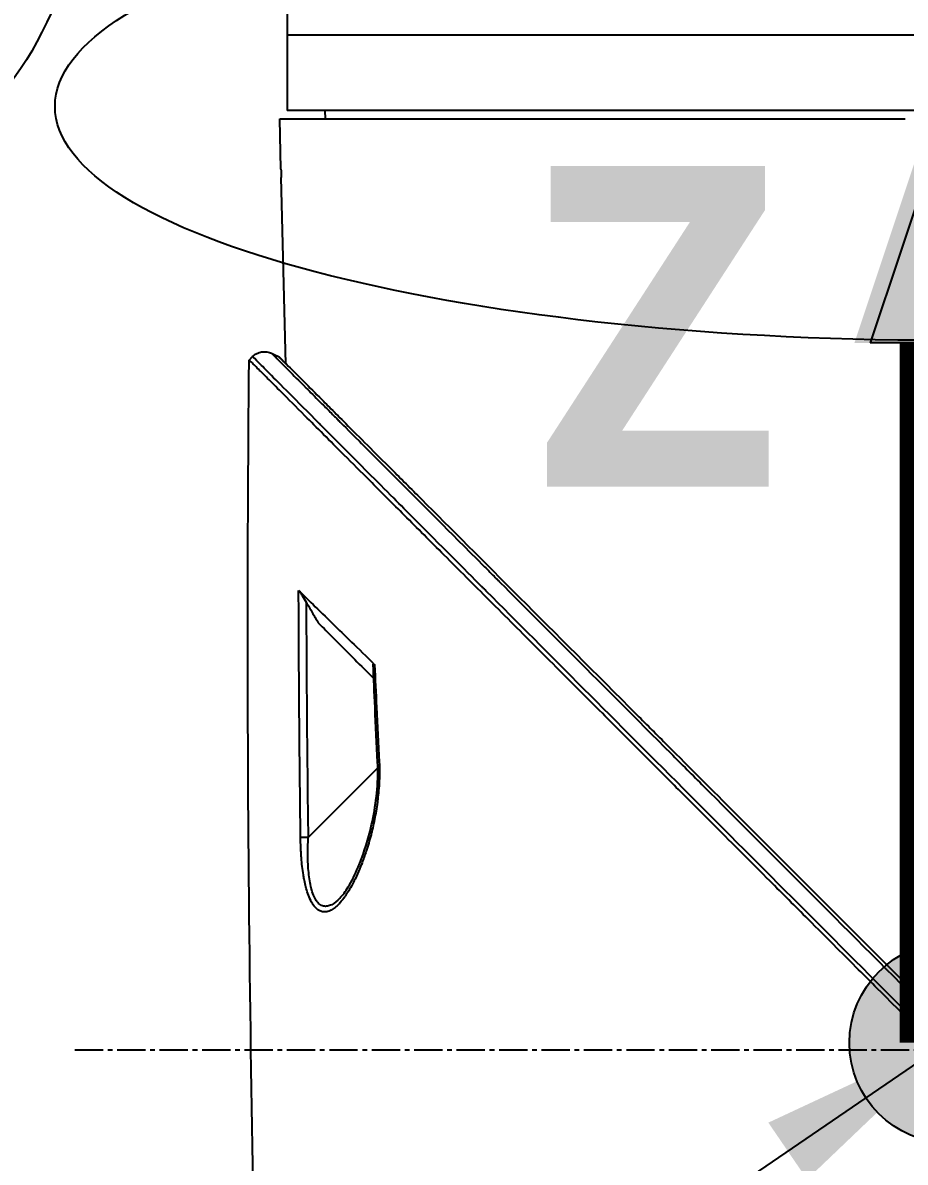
# Model space of a CAD drawing. Header units: millimetres. Extents: x 0 to 4378, y 0 to 2376.
# Drawn here: x 1479.2 to 1532, y 1581.7 to 1649.9 of the extents above; entities that cross this region are included whole.
import ezdxf

# ---------------------------------------------------------------- set-up
doc = ezdxf.new("R2010")
doc.units = ezdxf.units.MM
doc.header["$LTSCALE"] = 0.2
doc.linetypes.add('CENTER2', pattern=[1.125, 0.75, -0.125, 0.125, -0.125])
for name, color, linetype in [('02_Center Line', 1, 'CENTER2'), ('07_Special Line2', 76, 'Continuous'), ('12_Before Rev.Num.', 5, 'Continuous'), ('13_After Rev.Num.', 6, 'Continuous')]:
    doc.layers.add(name, color=color, linetype=linetype)
doc.layers.add('14_Mark', color=7, linetype='Continuous', true_color=0xe03c31)
doc.styles.add('Rainbow-5.0 Style', font='malgunsl.ttf')
doc.dimstyles.new('Rainbow-5.0 Style', dxfattribs={"dimtxt": 4, "dimasz": 2.5, "dimexe": 1, "dimexo": 1, "dimgap": 1, "dimtad": 1, "dimdsep": 46, "dimtxsty": 'Rainbow-5.0 Style', "dimcen": 0, "dimclrd": 251, "dimclre": 251, "dimclrt": 7, "dimazin": 3, "dimtp": 0.1, "dimtm": 0.1, "dimtfac": 0.61, "dimtmove": 0, "dimatfit": 3, "dimfxl": 1, "dimlwd": -1, "dimlwe": -1, "dimarcsym": 1})

# ---------------------------------------------------------------- blocks, each defined once
blk = doc.blocks.new('A$C20a5dee6')
for p, q in [((-150, 1048.4), (-150, 1042.4)), ((-72, 1046.9), (-150, 1046.9)), ((-150.445, 1041.9), (-113, 1041.9)), ((-150.368, 1038.9), (-150.445, 1041.9)), ((-72, 1042.4), (-150, 1042.4)), ((-147.713, 1041.9), (-147.721, 1042.4)), ((-150.071, 1027.251), (-150.358, 1038.4)), ((-152.273, 1027.472), (-152.065, 1027.68)), ((-152.065, 1027.68), (-152.273, 1027.472)), ((-150.483, 1027.429), (-150.483, 1027.429)), ((-150.029, 1025.633), (-150.029, 1025.633)), ((-147.289, 1010.893), (-147.289, 1010.893)), ((-148.745, 998.893), (-144.57, 1003.068)), ((-149.188, 998.498), (-149.188, 998.498)), ((-146.841, 995.274), (-146.841, 995.273)), ((-147.853, 994.453), (-147.853, 994.453))]:
    blk.add_line(p, q)
for centre, major_axis, ratio, start_param, end_param in [((785.46, 1050.567), (811.254, -457.176), 0.999757, 3.699285, 3.702015), ((-144.241, 1006.71), (-0.499, -0.023), 0.017622, 5.662599, 6.283185), ((765.91, 1049.644), (796.386, -443.667), 0.999758, 3.69711, 3.700721), ((-144.082, 1003.424), (-0.499, -0.025), 0.017552, 5.653897, 6.283186)]:
    blk.add_ellipse(centre, major_axis=major_axis, ratio=ratio, start_param=start_param, end_param=end_param)
for points, knots in [([(-150.368, 1038.9), (-150.367, 1038.847), (-150.365, 1038.795), (-150.363, 1038.689), (-150.362, 1038.638), (-150.361, 1038.549), (-150.36, 1038.513), (-150.359, 1038.447), (-150.359, 1038.421), (-150.358, 1038.405), (-150.358, 1038.403), (-150.358, 1038.401), (-150.358, 1038.4), (-150.358, 1038.4), (-150.358, 1038.4), (-150.358, 1038.4), (-150.358, 1038.4), (-150.358, 1038.4)], [-0.15745551, -0.15745551, -0.15745551, -0.15745551, -0.14166117, -0.14166117, -0.12412913, -0.12412913, -0.1081014, -0.1081014, -0.0880942, -0.0880942, -0.08251292, -0.08251292, -0.08028474, -0.08028474, -0.07872837, -0.07872837, -0.07872826, -0.07872826, -0.07872826, -0.07872826]), ([(-152.064, 1027.678), (-152.03, 1027.712), (-151.992, 1027.744), (-151.952, 1027.773), (-151.912, 1027.803), (-151.869, 1027.83), (-151.823, 1027.854), (-151.778, 1027.878), (-151.73, 1027.899), (-151.68, 1027.916), (-151.631, 1027.934), (-151.579, 1027.947), (-151.527, 1027.956), (-151.475, 1027.965), (-151.422, 1027.97), (-151.37, 1027.97), (-151.317, 1027.971), (-151.265, 1027.967), (-151.214, 1027.96), (-151.163, 1027.952), (-151.113, 1027.941), (-151.065, 1027.927), (-151.017, 1027.913), (-150.971, 1027.895), (-150.928, 1027.874)], [0.00001, 0.00001, 0.00001, 0.00001, 0.125, 0.125, 0.125, 0.25, 0.25, 0.25, 0.375, 0.375, 0.375, 0.5, 0.5, 0.5, 0.625, 0.625, 0.625, 0.75, 0.75, 0.75, 0.875, 0.875, 0.875, 1, 1, 1, 1]), ([(-112.57, 988.092), (-117.163, 992.691), (-121.635, 997.17), (-125.86, 1001.401), (-130.254, 1005.802), (-134.387, 1009.942), (-138.058, 1013.622), (-138.113, 1013.677), (-138.191, 1013.755), (-138.225, 1013.789), (-138.266, 1013.83), (-138.301, 1013.865), (-138.339, 1013.904), (-139.359, 1014.926), (-140.768, 1016.339), (-142.428, 1018.003), (-142.812, 1018.389), (-143.209, 1018.787), (-143.616, 1019.195), (-144.119, 1019.7), (-144.637, 1020.22), (-145.162, 1020.746), (-145.636, 1021.221), (-146.115, 1021.702), (-146.592, 1022.181), (-146.83, 1022.42), (-147.068, 1022.659), (-147.304, 1022.895), (-147.421, 1023.013), (-147.539, 1023.131), (-147.655, 1023.248), (-147.772, 1023.365), (-147.9, 1023.494), (-148.003, 1023.598), (-148.022, 1023.616), (-148.04, 1023.634), (-148.058, 1023.653), (-149.478, 1025.078), (-150.44, 1026.046), (-151.054, 1026.662), (-151.14, 1026.749), (-151.22, 1026.829), (-151.293, 1026.903), (-151.539, 1027.151), (-151.714, 1027.326), (-151.833, 1027.446), (-152.005, 1027.619), (-152.054, 1027.668), (-152.064, 1027.678)], [0, 0, 0, 0, 0.243156, 0.243156, 0.243156, 0.496094, 0.496094, 0.496094, 0.49988, 0.49988, 0.49988, 0.504451, 0.504451, 0.504451, 0.625, 0.625, 0.625, 0.652935, 0.652935, 0.652935, 0.6875, 0.6875, 0.6875, 0.71875, 0.71875, 0.71875, 0.734375, 0.734375, 0.734375, 0.742187, 0.742187, 0.742187, 0.75, 0.75, 0.75, 0.751384, 0.751384, 0.751384, 0.859711, 0.859711, 0.859711, 0.875, 0.875, 0.875, 0.92633, 0.92633, 0.92633, 1, 1, 1, 1]), ([(-150.928, 1027.874), (-150.93, 1027.87), (-150.861, 1027.807), (-150.7, 1027.646), (-150.695, 1027.642), (-150.691, 1027.637), (-150.686, 1027.632), (-150.601, 1027.547), (-150.491, 1027.437), (-150.354, 1027.3), (-150.286, 1027.231), (-150.211, 1027.156), (-150.128, 1027.073), (-150.087, 1027.032), (-150.044, 1026.989), (-149.999, 1026.944), (-149.978, 1026.922), (-149.956, 1026.9), (-149.933, 1026.878), (-149.933, 1026.877), (-149.932, 1026.876), (-149.931, 1026.875), (-149.907, 1026.851), (-149.873, 1026.817), (-149.859, 1026.803), (-149.641, 1026.584), (-149.327, 1026.269), (-148.855, 1025.796), (-148.619, 1025.559), (-148.343, 1025.282), (-148.019, 1024.957), (-147.856, 1024.794), (-147.682, 1024.62), (-147.494, 1024.432), (-147.4, 1024.337), (-147.303, 1024.24), (-147.203, 1024.139), (-147.153, 1024.089), (-147.102, 1024.038), (-147.05, 1023.986), (-147.029, 1023.965), (-147.008, 1023.944), (-146.986, 1023.922), (-146.981, 1023.917), (-146.976, 1023.912), (-146.971, 1023.907), (-146.945, 1023.881), (-146.896, 1023.831), (-146.891, 1023.827), (-146.749, 1023.684), (-146.369, 1023.303), (-145.676, 1022.608), (-145.329, 1022.261), (-144.903, 1021.834), (-144.382, 1021.312), (-144.122, 1021.052), (-143.838, 1020.767), (-143.529, 1020.457), (-143.374, 1020.302), (-143.213, 1020.141), (-143.046, 1019.973), (-142.962, 1019.889), (-142.876, 1019.803), (-142.789, 1019.716), (-142.746, 1019.672), (-142.702, 1019.628), (-142.657, 1019.584), (-142.641, 1019.567), (-142.624, 1019.551), (-142.608, 1019.535), (-142.602, 1019.529), (-142.596, 1019.523), (-142.59, 1019.517), (-142.564, 1019.491), (-142.527, 1019.453), (-142.52, 1019.446), (-141.833, 1018.758), (-140.479, 1017.402), (-138.236, 1015.155), (-138.076, 1014.995), (-137.911, 1014.829), (-137.741, 1014.659), (-137.656, 1014.574), (-137.57, 1014.488), (-137.483, 1014.401), (-137.439, 1014.357), (-137.396, 1014.313), (-137.351, 1014.269), (-137.331, 1014.249), (-137.306, 1014.224), (-137.283, 1014.201), (-137.255, 1014.172), (-137.229, 1014.147), (-137.218, 1014.136), (-134.638, 1011.552), (-131.266, 1008.175), (-127.034, 1003.939), (-126.391, 1003.295), (-125.729, 1002.631), (-125.047, 1001.949), (-121.243, 998.142), (-116.825, 993.719), (-111.879, 988.769)], [0, 0, 0, 0, 0.06075, 0.06075, 0.06075, 0.0625, 0.0625, 0.0625, 0.09375, 0.09375, 0.09375, 0.109375, 0.109375, 0.109375, 0.117188, 0.117188, 0.117188, 0.120939, 0.120939, 0.120939, 0.121094, 0.121094, 0.121094, 0.125, 0.125, 0.125, 0.1875, 0.1875, 0.1875, 0.21875, 0.21875, 0.21875, 0.234375, 0.234375, 0.234375, 0.242188, 0.242188, 0.242188, 0.246094, 0.246094, 0.246094, 0.247666, 0.247666, 0.247666, 0.248047, 0.248047, 0.248047, 0.25, 0.25, 0.25, 0.3125, 0.3125, 0.3125, 0.34375, 0.34375, 0.34375, 0.359375, 0.359375, 0.359375, 0.367187, 0.367187, 0.367187, 0.371094, 0.371094, 0.371094, 0.373047, 0.373047, 0.373047, 0.373765, 0.373765, 0.373765, 0.374023, 0.374023, 0.374023, 0.37516, 0.37516, 0.37516, 0.484375, 0.484375, 0.484375, 0.492187, 0.492187, 0.492187, 0.496094, 0.496094, 0.496094, 0.498047, 0.498047, 0.498047, 0.498931, 0.498931, 0.498931, 0.5, 0.5, 0.5, 0.75, 0.75, 0.75, 0.788006, 0.788006, 0.788006, 1, 1, 1, 1]), ([(-150.483, 1027.663), (-150.483, 1027.663), (-150.453, 1027.633), (-150.335, 1027.515), (-150.247, 1027.427), (-149.895, 1027.075), (-149.548, 1026.728), (-148.798, 1025.978), (-148.455, 1025.635), (-147.853, 1025.033), (-147.621, 1024.801), (-147.098, 1024.279), (-146.804, 1023.985), (-145.673, 1022.853), (-144.751, 1021.931), (-143.179, 1020.359), (-142.583, 1019.763), (-138.467, 1015.647), (-134.077, 1011.257), (-128.455, 1005.635), (-127.846, 1005.025), (-125.899, 1003.078), (-124.547, 1001.727), (-121.699, 998.878), (-120.201, 997.38), (-117.072, 994.252), (-115.44, 992.619), (-113.381, 990.56), (-112.961, 990.141), (-112.228, 989.408), (-111.931, 989.111), (-111.42, 988.6), (-111.174, 988.354), (-110.824, 988.003), (-110.798, 987.977), (-110.378, 987.557), (-110.191, 987.37), (-109.824, 987.003), (-109.638, 986.818), (-109.315, 986.494), (-109.176, 986.355), (-108.943, 986.122), (-108.849, 986.028), (-108.653, 985.832), (-108.551, 985.731), (-108.163, 985.343), (-107.869, 985.048), (-107.186, 984.366), (-106.776, 983.955), (-104.723, 981.903), (-103.087, 980.266), (-99.95, 977.129), (-98.447, 975.626), (-94.22, 971.399), (-91.529, 968.709), (-88.391, 965.57), (-87.843, 965.022), (-86.253, 963.432), (-85.225, 962.404), (-82.36, 959.539), (-80.583, 957.761), (-78.262, 955.441), (-77.61, 954.788), (-76.437, 953.615), (-75.909, 953.088), (-74.965, 952.143), (-74.541, 951.72), (-73.433, 950.612), (-72.791, 949.97), (-71.799, 948.977), (-71.418, 948.597), (-70.96, 948.139), (-70.842, 948.021), (-70.537, 947.716), (-70.366, 947.544), (-69.994, 947.173), (-69.824, 947.003), (-69.653, 946.832), (-69.61, 946.789), (-69.567, 946.746), (-69.556, 946.735), (-69.545, 946.724), (-69.543, 946.722), (-69.54, 946.719), (-69.539, 946.718), (-69.539, 946.718), (-69.539, 946.717), (-69.538, 946.717), (-69.538, 946.717), (-69.538, 946.717)], [0, 0, 0, 0, 0.264332, 0.264332, 0.528758, 0.528758, 1.056139, 1.056139, 1.406505, 1.406505, 1.606603, 1.606603, 1.835356, 1.835356, 2.445847, 2.445847, 2.794554, 2.794554, 4.769924, 4.769924, 5.00797, 5.00797, 5.526041, 5.526041, 6.089229, 6.089229, 6.695329, 6.695329, 6.850985, 6.850985, 6.965758, 6.965758, 7.072004, 7.072004, 7.117238, 7.117238, 7.152898, 7.152898, 7.188974, 7.188974, 7.2161, 7.2161, 7.234487, 7.234487, 7.254339, 7.254339, 7.310164, 7.310164, 7.395171, 7.395171, 7.733586, 7.733586, 8.048233, 8.048233, 8.627304, 8.627304, 8.751092, 8.751092, 8.989797, 8.989797, 9.432477, 9.432477, 9.613385, 9.613385, 9.771568, 9.771568, 9.909899, 9.909899, 10.152258, 10.152258, 10.334616, 10.334616, 10.403043, 10.403043, 10.523121, 10.523121, 10.703617, 10.703617, 10.793786, 10.793786, 10.838901, 10.838901, 10.861447, 10.861447, 10.872715, 10.872715, 10.878346, 10.878346, 10.883825, 10.883825, 10.883825, 10.883825]), ([(-111.883, 987.081), (-111.928, 987.127), (-111.974, 987.173), (-112.067, 987.266), (-112.111, 987.31), (-112.249, 987.448), (-112.341, 987.539), (-112.616, 987.815), (-112.799, 987.997), (-113.104, 988.303), (-113.226, 988.425), (-113.836, 989.035), (-114.324, 989.523), (-115.138, 990.337), (-115.463, 990.662), (-116.221, 991.42), (-116.654, 991.853), (-117.663, 992.862), (-118.239, 993.438), (-119.58, 994.779), (-120.344, 995.543), (-122.121, 997.32), (-123.132, 998.331), (-124.709, 999.908), (-125.281, 1000.48), (-126.501, 1001.7), (-127.148, 1002.347), (-128.134, 1003.333), (-128.476, 1003.675), (-129.594, 1004.793), (-130.366, 1005.566), (-132.005, 1007.204), (-132.869, 1008.068), (-134.693, 1009.892), (-135.651, 1010.85), (-137.089, 1012.288), (-137.583, 1012.783), (-138.989, 1014.189), (-139.886, 1015.085), (-141.567, 1016.766), (-142.355, 1017.554), (-143.778, 1018.977), (-144.419, 1019.618), (-145.571, 1020.77), (-146.088, 1021.287), (-147.445, 1022.644), (-148.235, 1023.434), (-149.46, 1024.659), (-149.932, 1025.131), (-150.655, 1025.855), (-150.932, 1026.132), (-151.351, 1026.551), (-151.51, 1026.71), (-151.854, 1027.053), (-152.01, 1027.21), (-152.167, 1027.367), (-152.207, 1027.406), (-152.246, 1027.446), (-152.256, 1027.456), (-152.266, 1027.466), (-152.269, 1027.468), (-152.271, 1027.471), (-152.272, 1027.471), (-152.272, 1027.472), (-152.272, 1027.472), (-152.273, 1027.472), (-152.273, 1027.472), (-152.273, 1027.472)], [-7.729592, -7.729592, -7.729592, -7.729592, -7.71044, -7.71044, -7.69072, -7.69072, -7.65201, -7.65201, -7.574312, -7.574312, -7.522506, -7.522506, -7.315221, -7.315221, -7.177151, -7.177151, -6.993063, -6.993063, -6.7477, -6.7477, -6.420577, -6.420577, -5.984557, -5.984557, -5.735856, -5.735856, -5.451942, -5.451942, -5.300422, -5.300422, -4.9539, -4.9539, -4.557704, -4.557704, -4.105179, -4.105179, -3.863816, -3.863816, -3.40942, -3.40942, -2.98401, -2.98401, -2.611687, -2.611687, -2.28576, -2.28576, -1.715015, -1.715015, -1.28633, -1.28633, -0.964845, -0.964845, -0.723574, -0.723574, -0.36177, -0.36177, -0.180858, -0.180858, -0.090444, -0.090444, -0.045229, -0.045229, -0.022617, -0.022617, -0.011309, -0.011309, -0.000001, -0.000001, -0.000001, -0.000001]), ([(-149.313, 1013.676), (-149.302, 1013.666), (-149.289, 1013.651), (-149.259, 1013.614), (-149.242, 1013.59), (-149.186, 1013.514), (-149.141, 1013.447), (-149.018, 1013.257), (-148.936, 1013.123), (-148.858, 1012.987)], [0, 0, 0, 0, 0.00895126, 0.00895126, 0.01944765, 0.01944765, 0.04220813, 0.04220813, 0.0762287, 0.0762287, 0.0762287, 0.0762287]), ([(-149.313, 1013.676), (-148.852, 1013.243), (-148.163, 1012.559), (-146.615, 1011.048), (-145.771, 1010.242), (-144.764, 1009.235)], [0.0000029, 0.0000029, 0.0000029, 0.0000029, 0.3832328, 0.3832328, 0.6375563, 0.6375563, 0.6375563, 0.6375563]), ([(-148.858, 1012.987), (-148.738, 1012.78), (-148.618, 1012.572), (-148.379, 1012.158), (-148.259, 1011.951), (-148.14, 1011.743)], [-0.1435857, -0.1435857, -0.1435857, -0.1435857, -0.0718018, -0.0718018, -0.0000074, -0.0000074, -0.0000074, -0.0000074]), ([(-148.14, 1011.743), (-147.834, 1011.439), (-147.521, 1011.126), (-147.189, 1010.793), (-146.808, 1010.41), (-146.408, 1010.007), (-145.992, 1009.592), (-145.98, 1009.58), (-145.968, 1009.568), (-145.957, 1009.557), (-145.59, 1009.19), (-145.208, 1008.812), (-144.816, 1008.422)], [0.0000092, 0.0000092, 0.0000092, 0.0000092, 0.2496691, 0.2496691, 0.2496691, 0.5366951, 0.5366951, 0.5366951, 0.5448948, 0.5448948, 0.5448948, 0.7978621, 0.7978621, 0.7978621, 0.7978621]), ([(-144.852, 1009.25), (-144.853, 1009.263), (-144.851, 1009.273), (-144.841, 1009.284), (-144.832, 1009.285), (-144.812, 1009.275), (-144.804, 1009.27), (-144.785, 1009.255), (-144.775, 1009.246), (-144.764, 1009.235)], [0.12759185, 0.12759185, 0.12759185, 0.12759185, 0.14159583, 0.14159583, 0.15768994, 0.15768994, 0.1672569, 0.1672569, 0.17680899, 0.17680899, 0.17680899, 0.17680899]), ([(-144.486, 1003.409), (-144.467, 1003.043), (-144.467, 1002.659), (-144.484, 1002.282), (-144.501, 1001.896), (-144.535, 1001.518), (-144.578, 1001.175), (-144.579, 1001.161), (-144.581, 1001.148), (-144.583, 1001.134), (-144.626, 1000.787), (-144.682, 1000.437), (-144.748, 1000.097), (-144.812, 999.764), (-144.885, 999.439), (-144.963, 999.131), (-144.968, 999.11), (-144.974, 999.09), (-144.979, 999.069), (-145.067, 998.725), (-145.161, 998.405), (-145.265, 998.087), (-145.341, 997.854), (-145.423, 997.622), (-145.513, 997.388), (-145.543, 997.309), (-145.573, 997.232), (-145.604, 997.157), (-145.685, 996.956), (-145.767, 996.765), (-145.851, 996.584), (-145.967, 996.336), (-146.072, 996.129), (-146.206, 995.895), (-146.278, 995.769), (-146.346, 995.657), (-146.418, 995.548), (-146.478, 995.456), (-146.54, 995.366), (-146.609, 995.273), (-146.685, 995.171), (-146.76, 995.079), (-146.835, 994.995), (-146.856, 994.972), (-146.876, 994.951), (-146.895, 994.93), (-146.946, 994.876), (-146.995, 994.828), (-147.058, 994.772), (-147.145, 994.696), (-147.23, 994.633), (-147.314, 994.583), (-147.35, 994.562), (-147.382, 994.546), (-147.414, 994.53), (-147.46, 994.509), (-147.506, 994.491), (-147.564, 994.475), (-147.605, 994.463), (-147.645, 994.455), (-147.684, 994.451), (-147.775, 994.441), (-147.86, 994.447), (-147.95, 994.474), (-148.004, 994.491), (-148.061, 994.515), (-148.12, 994.552), (-148.149, 994.57), (-148.177, 994.59), (-148.205, 994.613), (-148.285, 994.677), (-148.363, 994.761), (-148.436, 994.865), (-148.509, 994.968), (-148.576, 995.089), (-148.636, 995.221), (-148.64, 995.229), (-148.643, 995.237), (-148.647, 995.246), (-148.701, 995.367), (-148.753, 995.508), (-148.8, 995.657), (-148.877, 995.904), (-148.939, 996.173), (-148.985, 996.411), (-149, 996.493), (-149.015, 996.578), (-149.029, 996.666), (-149.082, 996.992), (-149.121, 997.349), (-149.146, 997.668), (-149.148, 997.699), (-149.15, 997.731), (-149.153, 997.763), (-149.159, 997.856), (-149.165, 997.95), (-149.17, 998.043), (-149.175, 998.127), (-149.178, 998.209), (-149.182, 998.286), (-149.182, 998.299), (-149.183, 998.312), (-149.183, 998.325), (-149.19, 998.502), (-149.193, 998.67), (-149.196, 998.893)], [0, 0, 0, 0, 0.06061, 0.06061, 0.06061, 0.122541, 0.122541, 0.122541, 0.125, 0.125, 0.125, 0.18804, 0.18804, 0.18804, 0.25, 0.25, 0.25, 0.254168, 0.254168, 0.254168, 0.323919, 0.323919, 0.323919, 0.375, 0.375, 0.375, 0.39207, 0.39207, 0.39207, 0.4375, 0.4375, 0.4375, 0.5, 0.5, 0.5, 0.533908, 0.533908, 0.533908, 0.5625, 0.5625, 0.5625, 0.59375, 0.59375, 0.59375, 0.602455, 0.602455, 0.602455, 0.625, 0.625, 0.625, 0.65625, 0.65625, 0.65625, 0.669312, 0.669312, 0.669312, 0.6875, 0.6875, 0.6875, 0.700546, 0.700546, 0.700546, 0.731289, 0.731289, 0.731289, 0.75, 0.75, 0.75, 0.759109, 0.759109, 0.759109, 0.785061, 0.785061, 0.785061, 0.81088, 0.81088, 0.81088, 0.8125, 0.8125, 0.8125, 0.835978, 0.835978, 0.835978, 0.875, 0.875, 0.875, 0.888263, 0.888263, 0.888263, 0.9375, 0.9375, 0.9375, 0.942362, 0.942362, 0.942362, 0.956225, 0.956225, 0.956225, 0.96875, 0.96875, 0.96875, 0.970886, 0.970886, 0.970886, 1, 1, 1, 1]), ([(-146.841, 995.274), (-146.676, 995.447), (-146.505, 995.681), (-146.132, 996.287), (-145.933, 996.686), (-145.472, 997.776), (-145.228, 998.512), (-144.773, 1000.335), (-144.591, 1001.486), (-144.565, 1002.898), (-144.568, 1003.149), (-144.581, 1003.399)], [0, 0, 0, 0, 0.1280722, 0.1280722, 0.2960747, 0.2960747, 0.5550044, 0.5550044, 0.9049489, 0.9049489, 0.9799785, 0.9799785, 0.9799785, 0.9799785]), ([(-146.841, 995.273), (-147.001, 995.105), (-147.167, 994.966), (-147.331, 994.88), (-147.416, 994.836), (-147.502, 994.804), (-147.586, 994.789), (-147.671, 994.774), (-147.753, 994.776), (-147.833, 994.796), (-147.913, 994.815), (-147.991, 994.854), (-148.063, 994.911), (-148.135, 994.968), (-148.202, 995.043), (-148.263, 995.136), (-148.325, 995.228), (-148.38, 995.338), (-148.428, 995.459), (-148.477, 995.58), (-148.519, 995.716), (-148.555, 995.86), (-148.628, 996.147), (-148.678, 996.463), (-148.711, 996.798), (-148.745, 997.133), (-148.76, 997.476), (-148.763, 997.825), (-148.764, 997.912), (-148.764, 997.999), (-148.763, 998.087), (-148.762, 998.171), (-148.762, 998.256), (-148.759, 998.339)], [0.5829129, 0.5829129, 0.5829129, 0.5829129, 0.6456407, 0.6456407, 0.6456407, 0.6779228, 0.6779228, 0.6779228, 0.7102048, 0.7102048, 0.7102048, 0.7424869, 0.7424869, 0.7424869, 0.7747689, 0.7747689, 0.7747689, 0.8070509, 0.8070509, 0.8070509, 0.839333, 0.839333, 0.839333, 0.903897, 0.903897, 0.903897, 0.9684611, 0.9684611, 0.9684611, 0.9846021, 0.9846021, 0.9846021, 1, 1, 1, 1])]:
    blk.add_open_spline(points, degree=3, knots=knots)
for points in [[(-150.928, 1027.874), (-150.779, 1027.804), (-150.631, 1027.733), (-150.483, 1027.663)], [(-150.483, 1027.663), (-150.483, 1027.663), (-150.483, 1027.663), (-150.071, 1027.251)], [(-151.363, 954.084), (-152.215, 978.534), (-152.518, 1003.009), (-152.273, 1027.472)], [(-149.196, 998.893), (-149.26, 1003.821), (-149.299, 1008.748), (-149.313, 1013.676)], [(-148.858, 1012.987), (-148.843, 1008.289), (-148.806, 1003.591), (-148.745, 998.893)], [(-144.737, 1006.688), (-144.776, 1007.542), (-144.815, 1008.396), (-144.852, 1009.25)], [(-144.581, 1003.399), (-144.636, 1004.495), (-144.689, 1005.591), (-144.74, 1006.687)], [(-148.745, 998.893), (-148.926, 998.891), (-149.125, 998.891), (-149.196, 998.893)], [(-148.759, 998.339), (-148.752, 998.518), (-148.745, 998.702), (-148.745, 998.893)], [(-122.758, 947.529), (-118.592, 958.825), (-114.089, 971.294), (-109.379, 984.577)]]:
    blk.add_open_spline(points, degree=3)
at = {"layer": '02_Center Line', "ltscale": 11.288275}
blk.add_line((-162.711, 986.2), (71.672, 986.2), dxfattribs=at)
blk = doc.blocks.new('A$C19ebd0c3_1234')
for q in [(46.929, -0.778), (54.3, 6.594)]:
    blk.add_line((46.929, 6.594), q)
blk.add_ellipse((0, 0), major_axis=(53.194, 0), ratio=0.263273)
blk = doc.blocks.new('A$C3a293ff3')
at = {"layer": '12_Before Rev.Num.'}
blk.add_hatch(color=256, dxfattribs=at).paths.add_polyline_path([(0, 49.156), (-4.752, 34.9), (4.752, 34.9)])
at = {"layer": '14_Mark'}
h = blk.add_hatch(color=256, dxfattribs=at)
h.dxf.hatch_style = 1
h.paths.add_polyline_path([(5, 0, 1), (-5, 0, 1)])
at = {"layer": '07_Special Line2', "const_width": 5}
blk.add_lwpolyline([(34.9, 0), (0, 0)], dxfattribs=at)
at = {"layer": '12_Before Rev.Num.'}
for p in [(0, 46.78), (3.96, 34.9)]:
    blk.add_line(p, (-3.96, 34.9), dxfattribs=at)
at = {"layer": '12_Before Rev.Num.', "const_width": 5}
blk.add_lwpolyline([(0, 34.9), (0, 0)], dxfattribs=at)
at = {"layer": '14_Mark'}
blk.add_circle((0, 0), 5, dxfattribs=at)
at = {"layer": '12_Before Rev.Num.', "insert": (-20.587, 35.725), "char_height": 16, "attachment_point": 4, "style": 'Rainbow-5.0 Style'}
blk.add_mtext('{\\fMalgun Gothic Semilight|b1|i0|c129|p50;Z}', dxfattribs=at)

msp = doc.modelspace()

# ---------------------------------------------------------------- block references
msp.add_blockref('A$C20a5dee6', (1645.046, 602.257))
at = {"xscale": 1.2, "yscale": 1.2, "zscale": 1.2}
msp.add_blockref('A$C3a293ff3', (1534.706, 1588.872), dxfattribs=at)
at = {"layer": '13_After Rev.Num.', "rotation": 90}
msp.add_blockref('A$C19ebd0c3_1234', (1473.993, 1696.711), dxfattribs=at)
at = {"layer": '13_After Rev.Num.'}
msp.add_blockref('A$C19ebd0c3_1234', (1534.344, 1644.907), dxfattribs=at)

# ---------------------------------------------------------------- leaders
at = {"annotation_type": 0, "has_hookline": 1, "hookline_direction": 1, "text_width": 122.213}
msp.add_leader([(1535.334, 1589.449), (1368.901, 1475.733), (1356.401, 1475.733)], dimstyle='Rainbow-5.0 Style', override={"dimscale": 5, "dimgap": 1, "dimtad": 1}, dxfattribs=at)

doc.saveas('drawing.dxf')
